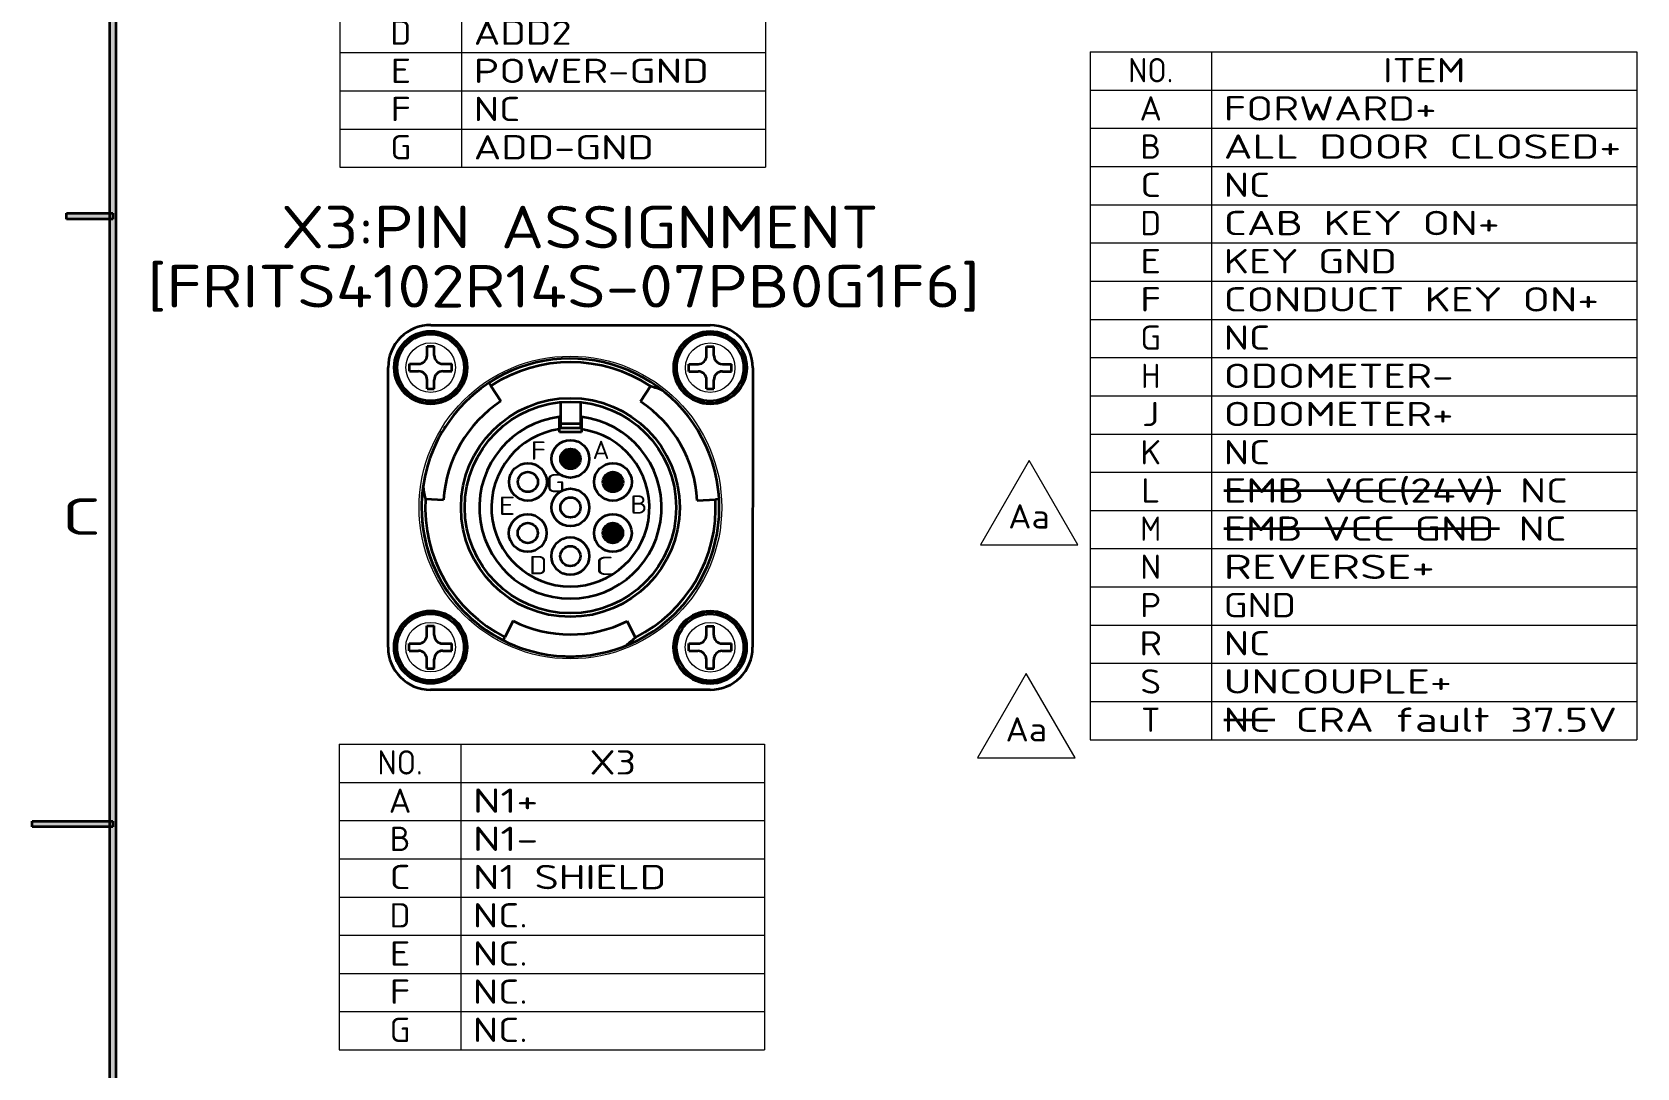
# Model space of a CAD drawing. Extents: x 23 to 417, y 3 to 294.
# Drawn here: x 23.4 to 155.4, y 128.4 to 213.6 of the extents above; entities that cross this region are included whole.
import ezdxf
from ezdxf.enums import TextEntityAlignment as Align

# ---------------------------------------------------------------- set-up
doc = ezdxf.new("R2010")
doc.units = 0
doc.layers.get('0').update_dxf_attribs({"lineweight": 13})
doc.layers.add('3', color=7, linetype='Continuous', lineweight=13)
doc.styles.get("Standard").update_dxf_attribs({"font": 'isocp.shx'})

# ---------------------------------------------------------------- blocks, each defined once
blk = doc.blocks.new('BLOCK1982')
at = {"layer": '3', "color": 7, "lineweight": 13}
blk.add_text('C', height=3, dxfattribs=at).set_placement((25.79, 172.29), (29.02, 172.29), align=Align.FIT)
blk = doc.blocks.new('BLOCK2037')
at = {"layer": '3', "color": 7, "lineweight": 5}
blk.add_solid([(29.76, 287), (30.24, 287), (29.76, 9.76), (30.24, 10.24)], dxfattribs=at)
blk = doc.blocks.new('BLOCK2049')
at = {"layer": '3', "color": 7, "lineweight": 5}
blk.add_solid([(26.2, 198.26), (26.2, 198.74), (30, 198.26), (30, 198.74)], dxfattribs=at)
blk = doc.blocks.new('BLOCK2050')
at = {"layer": '3', "color": 7, "lineweight": 5}
blk.add_solid([(30.01, 148.74), (30.01, 148.26), (23.36, 148.74), (23.36, 148.26)], dxfattribs=at)
blk = doc.blocks.new('BLOCK2212')
at = {"color": 7, "lineweight": 13}
for p, q in [((300.4, 6.23), (335.4, 6.23)), ((300.4, 6.23), (300.4, -18.91)), ((310.4, 6.23), (310.4, -18.91)), ((335.4, 6.23), (335.4, -18.91)), ((300.4, 3.09), (335.4, 3.09)), ((300.4, -0.05), (335.4, -0.05)), ((300.4, -3.2), (335.4, -3.2)), ((300.4, -6.34), (335.4, -6.34)), ((300.4, -9.48), (335.4, -9.48)), ((300.4, -12.62), (335.4, -12.62)), ((300.4, -15.77), (335.4, -15.77)), ((300.4, -18.91), (335.4, -18.91))]:
    blk.add_line(p, q, dxfattribs=at)
for s, p, p2 in [('NO.', (303.55, 3.73), (307.26, 3.73)), ('X1', (321.35, 3.73), (324.46, 3.73)), ('A', (304.47, 0.59), (306.33, 0.59)), ('POWER-VCC', (311.4, 0.59), (331.03, 0.59)), ('B', (304.55, -2.55), (306.26, -2.55)), ('NC', (311.4, -2.55), (315.23, -2.55)), ('C', (304.55, -5.7), (306.26, -5.7)), ('ADD1', (311.4, -5.7), (318.75, -5.7)), ('D', (304.55, -8.84), (306.26, -8.84)), ('ADD2', (311.4, -8.84), (319.46, -8.84)), ('E', (304.55, -11.98), (306.26, -11.98)), ('POWER-GND', (311.4, -11.98), (330.75, -11.98)), ('F', (304.55, -15.12), (306.26, -15.12)), ('NC', (311.4, -15.12), (315.23, -15.12)), ('G', (304.55, -18.27), (306.26, -18.27)), ('ADD-GND', (311.4, -18.27), (326.23, -18.27))]:
    blk.add_text(s, height=2, dxfattribs=at).set_placement(p, p2, align=Align.FIT)
blk = doc.blocks.new('BLOCK2232')
at = {"color": 7, "lineweight": 13}
blk.add_lwpolyline([(285.71, -84.14), (293.72, -84.14), (289.71, -77.19)], close=True, dxfattribs=at)
blk.add_text('Aa', height=2, dxfattribs=at).set_placement((288, -82.79), (291.42, -82.79), align=Align.FIT)
blk = doc.blocks.new('BLOCK2233')
at = {"color": 7, "lineweight": 13}
blk.add_lwpolyline([(285.48, -101.66), (293.5, -101.66), (289.49, -94.72)], close=True, dxfattribs=at)
blk.add_text('Aa', height=2, dxfattribs=at).set_placement((287.78, -100.31), (291.2, -100.31), align=Align.FIT)
blk = doc.blocks.new('BLOCK2251')
at = {"color": 7, "lineweight": 13}
for p, q in [((294.73, -43.59), (339.73, -43.59)), ((294.73, -43.59), (294.73, -100.16)), ((304.73, -43.59), (304.73, -100.16)), ((339.73, -43.59), (339.73, -100.16)), ((294.73, -46.73), (339.73, -46.73)), ((294.73, -49.87), (339.73, -49.87)), ((294.73, -53.02), (339.73, -53.02)), ((294.73, -56.16), (339.73, -56.16)), ((294.73, -59.3), (339.73, -59.3)), ((294.73, -62.44), (339.73, -62.44)), ((294.73, -65.59), (339.73, -65.59)), ((294.73, -68.73), (339.73, -68.73)), ((294.73, -71.87), (339.73, -71.87)), ((294.73, -75.02), (339.73, -75.02)), ((294.73, -78.16), (339.73, -78.16)), ((294.73, -81.3), (339.73, -81.3)), ((294.73, -84.44), (339.73, -84.44)), ((294.73, -87.59), (339.73, -87.59)), ((294.73, -90.73), (339.73, -90.73)), ((294.73, -93.87), (339.73, -93.87)), ((294.73, -97.02), (339.73, -97.02)), ((294.73, -100.16), (339.73, -100.16))]:
    blk.add_line(p, q, dxfattribs=at)
at = {"color": 7, "lineweight": 35}
for p, q in [((305.73, -79.66), (328.13, -79.66)), ((305.73, -82.8), (328.01, -82.8))]:
    blk.add_line(p, q, dxfattribs=at)
at = {"color": 7, "lineweight": 35, "ltscale": 0.01}
for p, q in [((328.13, -79.66), (328.53, -79.66)), ((309.55, -98.52), (309.95, -98.52))]:
    blk.add_line(p, q, dxfattribs=at)
at = {"color": 7, "lineweight": 35, "ltscale": 0.010001}
blk.add_line((328.01, -82.8), (328.41, -82.8), dxfattribs=at)
at = {"color": 7, "lineweight": 35, "ltscale": 0.095715}
blk.add_line((305.73, -98.52), (309.55, -98.52), dxfattribs=at)
at = {"color": 7, "lineweight": 13}
for s, p, p2 in [('NO.', (297.87, -46.09), (301.58, -46.09)), ('ITEM', (318.84, -46.09), (325.61, -46.09)), ('A', (298.8, -49.23), (300.65, -49.23)), ('FORWARD+', (305.73, -49.23), (323.24, -49.23)), ('B', (298.87, -52.37), (300.58, -52.37)), ('ALL DOOR CLOSED+', (305.73, -52.37), (338.44, -52.37)), ('C', (298.87, -55.52), (300.58, -55.52)), ('NC', (305.73, -55.52), (309.55, -55.52)), ('D', (298.87, -58.66), (300.58, -58.66)), ('CAB KEY ON+', (305.73, -58.66), (328.44, -58.66)), ('E', (298.87, -61.8), (300.58, -61.8)), ('KEY GND', (305.73, -61.8), (319.98, -61.8)), ('F', (298.87, -64.94), (300.58, -64.94)), ('CONDUCT KEY ON+', (305.73, -64.94), (336.61, -64.94)), ('G', (298.87, -68.09), (300.58, -68.09)), ('NC', (305.73, -68.09), (309.55, -68.09)), ('H', (298.94, -71.23), (300.51, -71.23)), ('ODOMETER-', (305.73, -71.23), (324.64, -71.23)), ('J', (299.01, -74.37), (300.44, -74.37)), ('ODOMETER+', (305.73, -74.37), (324.64, -74.37)), ('K', (298.87, -77.52), (300.58, -77.52)), ('NC', (305.73, -77.52), (309.55, -77.52)), ('L', (298.94, -80.66), (300.51, -80.66)), ('EMB VCC(24V)', (305.73, -80.66), (328.13, -80.66)), (' NC', (328.53, -80.66), (334.04, -80.66)), ('M', (298.87, -83.8), (300.58, -83.8)), ('EMB VCC GND', (305.73, -83.8), (328.01, -83.8)), (' NC', (328.41, -83.8), (333.93, -83.8)), ('N', (298.87, -86.94), (300.58, -86.94)), ('REVERSE+', (305.73, -86.94), (323.1, -86.94)), ('P', (298.87, -90.09), (300.58, -90.09)), ('GND', (305.73, -90.09), (311.67, -90.09)), ('R', (298.8, -93.23), (300.65, -93.23)), ('NC', (305.73, -93.23), (309.55, -93.23)), ('S', (298.87, -96.37), (300.58, -96.37)), ('UNCOUPLE+', (305.73, -96.37), (324.5, -96.37)), ('T', (298.94, -99.52), (300.51, -99.52)), ('NC', (305.73, -99.52), (309.55, -99.52)), (' CRA fault 37.5V', (309.95, -99.52), (338.1, -99.52))]:
    blk.add_text(s, height=2, dxfattribs=at).set_placement(p, p2, align=Align.FIT)
blk = doc.blocks.new('BLOCK2252')
at = {"color": 7, "lineweight": 13}
blk.add_text('A', height=1.5, dxfattribs=at).set_placement((233.69, -16.07), (235.09, -16.07), align=Align.FIT)
blk = doc.blocks.new('BLOCK2253')
at = {"color": 7, "lineweight": 13}
blk.add_text('G', height=1.5, dxfattribs=at).set_placement((229.83, -18.81), (231.46, -18.81), align=Align.FIT)
blk = doc.blocks.new('BLOCK2254')
at = {"color": 7, "lineweight": 13}
blk.add_text('F', height=1.5, dxfattribs=at).set_placement((228.59, -16.13), (229.87, -16.13), align=Align.FIT)
blk = doc.blocks.new('BLOCK2255')
at = {"color": 7, "lineweight": 13}
blk.add_text('E', height=1.5, dxfattribs=at).set_placement((225.95, -20.67), (227.34, -20.67), align=Align.FIT)
blk = doc.blocks.new('BLOCK2256')
at = {"color": 7, "lineweight": 13}
blk.add_text('D', height=1.5, dxfattribs=at).set_placement((228.46, -25.55), (229.98, -25.55), align=Align.FIT)
blk = doc.blocks.new('BLOCK2257')
at = {"color": 7, "lineweight": 13}
blk.add_text('C', height=1.5, dxfattribs=at).set_placement((233.91, -25.61), (235.42, -25.61), align=Align.FIT)
blk = doc.blocks.new('BLOCK2258')
at = {"color": 7, "lineweight": 13}
blk.add_text('B', height=1.5, dxfattribs=at).set_placement((236.8, -20.56), (238.2, -20.56), align=Align.FIT)
blk = doc.blocks.new('BLOCK2259')
at = {"color": 7, "lineweight": 13}
blk.add_text('X3:PIN ASSIGNMENT', height=3.5, dxfattribs=at).set_placement((208.05, 1.26), (257.23, 1.26), align=Align.FIT)
blk = doc.blocks.new('BLOCK2260')
at = {"color": 7, "lineweight": 13}
blk.add_text('[FRITS4102R14S-07PB0G1F6]', height=3.5, dxfattribs=at).set_placement((197.06, -3.61), (265.55, -3.61), align=Align.FIT)
blk = doc.blocks.new('BLOCK2261')
at = {"color": 7, "lineweight": 5}
for points in [[(231.55, -16.82), (231.04, -16.06), (231.28, -15.48), (231.1, -15.74)], [(231.55, -16.82), (231.28, -15.48), (231.86, -15.23), (231.55, -15.3)], [(231.55, -16.82), (231.86, -15.23), (232.45, -15.48), (232.18, -15.3)], [(231.55, -16.82), (232.45, -15.48), (232.69, -16.06), (232.62, -15.74)], [(231.55, -16.82), (231.28, -16.64), (231.04, -16.06), (231.1, -16.38)], [(231.55, -16.82), (232.69, -16.06), (232.45, -16.64), (232.62, -16.38)], [(231.55, -16.82), (232.45, -16.64), (231.86, -16.89), (232.18, -16.82)]]:
    blk.add_solid(points, dxfattribs=at)
blk = doc.blocks.new('BLOCK2262')
at = {"color": 7, "lineweight": 5}
for points in [[(235.05, -18.72), (234.78, -17.38), (235.36, -17.14), (235.05, -17.2)], [(235.05, -18.72), (235.36, -17.14), (235.94, -17.38), (235.68, -17.2)], [(235.05, -18.72), (234.54, -17.96), (234.78, -17.38), (234.6, -17.64)], [(235.05, -18.72), (234.78, -18.54), (234.54, -17.96), (234.6, -18.28)], [(235.05, -18.72), (235.94, -17.38), (236.19, -17.96), (236.12, -17.65)], [(235.05, -18.72), (236.19, -17.96), (235.94, -18.54), (236.12, -18.28)], [(235.05, -18.72), (235.94, -18.54), (235.36, -18.79), (235.68, -18.72)]]:
    blk.add_solid(points, dxfattribs=at)
blk = doc.blocks.new('BLOCK2263')
at = {"color": 7, "lineweight": 5}
for points in [[(235.04, -22.92), (234.54, -22.16), (234.78, -21.58), (234.6, -21.84)], [(235.04, -22.92), (234.78, -22.74), (234.54, -22.16), (234.6, -22.48)], [(235.04, -22.92), (234.78, -21.58), (235.36, -21.34), (235.05, -21.4)], [(235.04, -22.92), (235.36, -21.34), (235.94, -21.58), (235.68, -21.4)], [(235.04, -22.92), (235.94, -21.58), (236.19, -22.16), (236.12, -21.85)], [(235.04, -22.92), (236.19, -22.16), (235.94, -22.74), (236.12, -22.48)], [(235.04, -22.92), (235.94, -22.74), (235.36, -22.99), (235.68, -22.92)]]:
    blk.add_solid(points, dxfattribs=at)
blk = doc.blocks.new('BLOCK2264')
at = {"color": 7, "lineweight": 13}
for p, q in [((212.85, -39.53), (247.85, -39.53)), ((212.85, -39.53), (212.85, -64.68)), ((222.85, -39.53), (222.85, -64.68)), ((247.85, -39.53), (247.85, -64.68)), ((212.85, -42.68), (247.85, -42.68)), ((212.85, -45.82), (247.85, -45.82)), ((212.85, -48.96), (247.85, -48.96)), ((212.85, -52.11), (247.85, -52.11)), ((212.85, -55.25), (247.85, -55.25)), ((212.85, -58.39), (247.85, -58.39)), ((212.85, -61.53), (247.85, -61.53)), ((212.85, -64.68), (247.85, -64.68))]:
    blk.add_line(p, q, dxfattribs=at)
for s, p, p2 in [('NO.', (215.99, -42.03), (219.71, -42.03)), ('X3', (233.44, -42.03), (237.26, -42.03)), ('A', (216.92, -45.18), (218.78, -45.18)), ('N1+', (223.85, -45.18), (229.22, -45.18)), ('B', (216.99, -48.32), (218.71, -48.32)), ('N1-', (223.85, -48.32), (229.22, -48.32)), ('C', (216.99, -51.46), (218.71, -51.46)), ('N1 SHIELD', (223.85, -51.46), (239.76, -51.46)), ('D', (216.99, -54.61), (218.71, -54.61)), ('NC.', (223.85, -54.61), (228.36, -54.61)), ('E', (216.99, -57.75), (218.71, -57.75)), ('NC.', (223.85, -57.75), (228.36, -57.75)), ('F', (216.99, -60.89), (218.71, -60.89)), ('NC.', (223.85, -60.89), (228.36, -60.89)), ('G', (216.99, -64.03), (218.71, -64.03)), ('NC.', (223.85, -64.03), (228.36, -64.03))]:
    blk.add_text(s, height=2, dxfattribs=at).set_placement(p, p2, align=Align.FIT)

msp = doc.modelspace()

# ---------------------------------------------------------------- linework, layer by layer
at = {"color": 7, "lineweight": 35}
for p, q in [((56.15, 189.55), (79.15, 189.54)), ((52.64, 163.05), (52.65, 186.05)), ((82.65, 186.04), (82.64, 163.04)), ((79.14, 159.54), (56.14, 159.55))]:
    msp.add_line(p, q, dxfattribs=at)
at = {"color": 7, "lineweight": 35, "ltscale": 0.01875}
for p, q in [((55.85, 187.05), (55.85, 187.8)), ((56.45, 187.05), (56.45, 187.8)), ((78.85, 187.04), (78.85, 187.79)), ((79.45, 187.04), (79.45, 187.79)), ((54.4, 186.35), (55.15, 186.35)), ((57.15, 186.35), (57.9, 186.35)), ((77.4, 186.34), (78.15, 186.34)), ((80.15, 186.34), (80.9, 186.34)), ((54.4, 185.75), (55.15, 185.75)), ((55.85, 184.3), (55.85, 185.05)), ((56.45, 184.3), (56.45, 185.05)), ((57.15, 185.75), (57.9, 185.75)), ((77.4, 185.74), (78.15, 185.74)), ((78.85, 184.29), (78.85, 185.04)), ((79.45, 184.29), (79.45, 185.04)), ((80.15, 185.74), (80.9, 185.74)), ((55.84, 164.05), (55.84, 164.8)), ((56.44, 164.05), (56.44, 164.8)), ((78.84, 164.04), (78.84, 164.79)), ((79.44, 164.04), (79.44, 164.79)), ((54.39, 163.35), (55.14, 163.35)), ((54.39, 162.75), (55.14, 162.75)), ((57.14, 163.35), (57.89, 163.35)), ((57.14, 162.75), (57.89, 162.75)), ((77.39, 163.34), (78.14, 163.34)), ((77.39, 162.74), (78.14, 162.74)), ((80.14, 163.34), (80.89, 163.34)), ((80.14, 162.74), (80.89, 162.74)), ((55.84, 161.3), (55.84, 162.05)), ((56.44, 161.3), (56.44, 162.05)), ((78.84, 161.29), (78.84, 162.04)), ((79.44, 161.29), (79.44, 162.04))]:
    msp.add_line(p, q, dxfattribs=at)
at = {"color": 7, "lineweight": 35, "ltscale": 0.014999}
for p, q in [((55.85, 187.8), (56.45, 187.8)), ((78.85, 187.79), (79.45, 187.79)), ((54.4, 185.75), (54.4, 186.35)), ((57.9, 185.75), (57.9, 186.35)), ((77.4, 185.74), (77.4, 186.34)), ((80.9, 185.74), (80.9, 186.34)), ((55.85, 184.3), (56.45, 184.3)), ((78.85, 184.29), (79.45, 184.29)), ((55.84, 164.8), (56.44, 164.8)), ((78.84, 164.79), (79.44, 164.79)), ((54.39, 162.75), (54.39, 163.35)), ((57.89, 162.75), (57.89, 163.35)), ((77.39, 162.74), (77.39, 163.34)), ((80.89, 162.74), (80.89, 163.34)), ((55.84, 161.3), (56.44, 161.3)), ((78.84, 161.29), (79.44, 161.29))]:
    msp.add_line(p, q, dxfattribs=at)
at = {"color": 7, "lineweight": 35, "ltscale": 0.0075}
for p, q in [((60.94, 184.8), (61.1, 184.54)), ((79.88, 175.22), (79.58, 175.21)), ((62.12, 163.61), (62.25, 163.88))]:
    msp.add_line(p, q, dxfattribs=at)
at = {"color": 7, "lineweight": 35, "ltscale": 0.0375}
for p, q in [((61.93, 183.29), (61.1, 184.54)), ((74.23, 184.51), (73.41, 183.26)), ((55.72, 175.26), (57.21, 175.17)), ((78.08, 175.12), (79.58, 175.21)), ((62.93, 165.22), (62.25, 163.88)), ((72.99, 163.85), (72.32, 165.2))]:
    msp.add_line(p, q, dxfattribs=at)
at = {"color": 7, "lineweight": 35, "ltscale": 0.04402}
for p, q in [((66.82, 183.2), (66.82, 181.44)), ((68.47, 183.2), (68.47, 181.44))]:
    msp.add_line(p, q, dxfattribs=at)
at = {"color": 7, "lineweight": 35, "ltscale": 0.004715}
msp.add_line((57.26, 181.04), (57.36, 181.2), dxfattribs=at)
at = {"color": 7, "lineweight": 35, "ltscale": 0.02521}
for p, q in [((66.75, 180.98), (66.75, 181.99)), ((68.55, 181.99), (68.55, 180.98))]:
    msp.add_line(p, q, dxfattribs=at)
at = {"color": 7, "lineweight": 35, "ltscale": 0.005935}
for p, q in [((66.75, 180.74), (66.75, 180.98)), ((68.55, 180.98), (68.55, 180.74))]:
    msp.add_line(p, q, dxfattribs=at)
at = {"color": 7, "lineweight": 35, "ltscale": 0.009}
for p, q in [((66.82, 181.44), (66.82, 181.08)), ((68.47, 181.44), (68.47, 181.08))]:
    msp.add_line(p, q, dxfattribs=at)
at = {"color": 7, "lineweight": 35, "ltscale": 0.04125}
for p, q in [((66.82, 181.44), (68.47, 181.44)), ((66.82, 181.08), (68.47, 181.08))]:
    msp.add_line(p, q, dxfattribs=at)
at = {"color": 7, "lineweight": 35, "ltscale": 0.004577}
msp.add_line((56.74, 180.12), (56.82, 180.28), dxfattribs=at)
at = {"color": 7, "lineweight": 35, "ltscale": 0.004194}
msp.add_line((57, 180.6), (57.08, 180.74), dxfattribs=at)
at = {"color": 7, "lineweight": 35, "ltscale": 0.045}
msp.add_line((68.55, 180.74), (66.75, 180.74), dxfattribs=at)
at = {"color": 7, "lineweight": 35, "ltscale": 0.028267}
msp.add_line((67.08, 179.14), (68.21, 179.14), dxfattribs=at)
at = {"color": 7, "lineweight": 35}
for centre, radius in [((56.15, 186.05), 3), ((56.15, 186.05), 2.95), ((79.15, 186.04), 3), ((79.15, 186.04), 2.95), ((56.15, 186.05), 2.75), ((79.15, 186.04), 2.75), ((67.65, 174.54), 9), ((67.65, 174.54), 8.7), ((67.65, 178.54), 1.55), ((67.65, 178.54), 0.825), ((64.15, 176.64), 1.55), ((64.15, 176.64), 0.825), ((71.15, 176.64), 1.55), ((71.15, 176.64), 0.825), ((67.65, 174.54), 1.55), ((67.65, 174.54), 0.825), ((64.14, 172.44), 1.55), ((64.14, 172.44), 0.825), ((71.14, 172.44), 1.55), ((71.14, 172.44), 0.825), ((67.64, 170.54), 1.55), ((67.64, 170.54), 0.825), ((56.14, 163.05), 3), ((56.14, 163.05), 2.95), ((56.14, 163.05), 2.75), ((79.14, 163.04), 3), ((79.14, 163.04), 2.95), ((79.14, 163.04), 2.75)]:
    msp.add_circle(centre, radius, dxfattribs=at)
at = {"color": 7, "lineweight": 13}
for centre, radius in [((56.15, 186.05), 2.04), ((79.15, 186.04), 2.04), ((67.65, 174.54), 12.45), ((56.14, 163.05), 2.04), ((79.14, 163.04), 2.04)]:
    msp.add_circle(centre, radius, dxfattribs=at)
at = {"color": 7, "lineweight": 35}
for centre, radius, start, end in [((56.15, 186.05), 3.5, 449.989, 539.989), ((79.15, 186.04), 3.5, 359.989, 449.989), ((55.15, 187.05), 0.7, 630, 720), ((57.15, 187.05), 0.7, 540, 630), ((67.65, 174.54), 12.25, 377.989, 483.1831), ((67.65, 174.54), 11.95, 416.5501, 483.1831), ((78.15, 187.04), 0.7, 630, 720), ((80.15, 187.04), 0.7, 540, 630), ((55.15, 185.05), 0.7, 360, 450), ((57.15, 185.05), 0.7, 450, 540), ((78.15, 185.04), 0.7, 360, 450), ((80.15, 185.04), 0.7, 450, 540), ((67.65, 174.54), 12.25, 483.1834, 603.1831), ((71.08, 174.01), 10.97, 430.3651, 433.2965), ((70.58, 172.61), 12.46, 428.0865, 430.3723), ((67.65, 174.54), 10.45, 483.1831, 536.5501), ((67.65, 174.54), 10.45, 363.1831, 416.5501), ((67.65, 174.54), 7.5, 456.8811, 803.0969), ((67.65, 174.54), 6.5, 457.9478, 802.0301), ((67.65, 174.54), 7.35, 456.4337, 457.0224), ((67.65, 174.54), 6.83, 456.9318, 457.5665), ((67.65, 174.54), 7.35, 442.9555, 443.5442), ((67.65, 174.54), 6.83, 442.4114, 443.0461), ((67.65, 174.54), 12.25, 363.1831, 377.989), ((67.85, 178.05), 12.46, 548.0865, 550.3723), ((66.39, 177.78), 10.97, 550.3651, 553.2965), ((67.65, 174.54), 12.25, 539.989, 617.989), ((67.65, 174.54), 11.95, 536.5501, 603.1831), ((67.65, 174.54), 12.25, 617.989, 723.1831), ((67.65, 174.54), 11.95, 296.5501, 363.1831), ((67.65, 174.54), 10.45, 603.1831, 656.5501), ((55.14, 164.05), 0.7, 630, 720), ((57.14, 164.05), 0.7, 540, 630), ((65.47, 171.83), 10.97, 310.3651, 313.2965), ((78.14, 164.04), 0.7, 630, 720), ((80.14, 164.04), 0.7, 540, 630), ((56.14, 163.05), 3.5, 539.989, 629.989), ((55.14, 162.05), 0.7, 360, 450), ((57.14, 162.05), 0.7, 450, 540), ((64.5, 172.97), 12.46, 308.0865, 310.3723), ((78.14, 162.04), 0.7, 360, 450), ((79.14, 163.04), 3.5, 629.989, 719.989), ((80.14, 162.04), 0.7, 450, 540), ((67.65, 174.54), 12.25, 627.0644, 632.9136)]:
    msp.add_arc(centre, radius, start, end, dxfattribs=at)
at = {"layer": '3', "color": 7, "lineweight": 35}
for p, q in [((29.76, 9.76), (29.76, 287)), ((30.24, 287), (30.24, 10.24))]:
    msp.add_line(p, q, dxfattribs=at)
at = {"layer": '3', "color": 7, "lineweight": 35, "ltscale": 0.011875}
for p, q in [((26.2, 198.26), (26.2, 198.74)), ((30, 198.74), (30, 198.26)), ((23.36, 148.26), (23.36, 148.74)), ((30.01, 148.74), (30.01, 148.26))]:
    msp.add_line(p, q, dxfattribs=at)
at = {"layer": '3', "color": 7, "lineweight": 35, "ltscale": 0.095}
for p, q in [((26.2, 198.74), (30, 198.74)), ((30, 198.26), (26.2, 198.26))]:
    msp.add_line(p, q, dxfattribs=at)
at = {"layer": '3', "color": 7, "lineweight": 35, "ltscale": 0.16625}
for p, q in [((23.36, 148.74), (30.01, 148.74)), ((30.01, 148.26), (23.36, 148.26))]:
    msp.add_line(p, q, dxfattribs=at)

# ---------------------------------------------------------------- block references
at = {"lineweight": 0}
for name, p in [('BLOCK2212', (-251.71, 221.44)), ('BLOCK2251', (-184.33, 255.6)), ('BLOCK2259', (-164.22, 194.6)), ('BLOCK2260', (-164.22, 194.6)), ('BLOCK2254', (-164.22, 194.6)), ('BLOCK2252', (-164.22, 194.6)), ('BLOCK2261', (-164.22, 194.6)), ('BLOCK2232', (-184.33, 255.6)), ('BLOCK2253', (-164.22, 194.6)), ('BLOCK2262', (-164.22, 194.6)), ('BLOCK2255', (-164.22, 194.6)), ('BLOCK2258', (-164.22, 194.6)), ('BLOCK2263', (-164.22, 194.6)), ('BLOCK2256', (-164.22, 194.6)), ('BLOCK2257', (-164.22, 194.6)), ('BLOCK2233', (-184.33, 255.6)), ('BLOCK2264', (-164.22, 194.6))]:
    msp.add_blockref(name, p, dxfattribs=at)
at = {"layer": '3', "lineweight": 0}
for name in ['BLOCK2037', 'BLOCK2049', 'BLOCK1982', 'BLOCK2050']:
    msp.add_blockref(name, (0, 0), dxfattribs=at)

doc.saveas('drawing.dxf')
